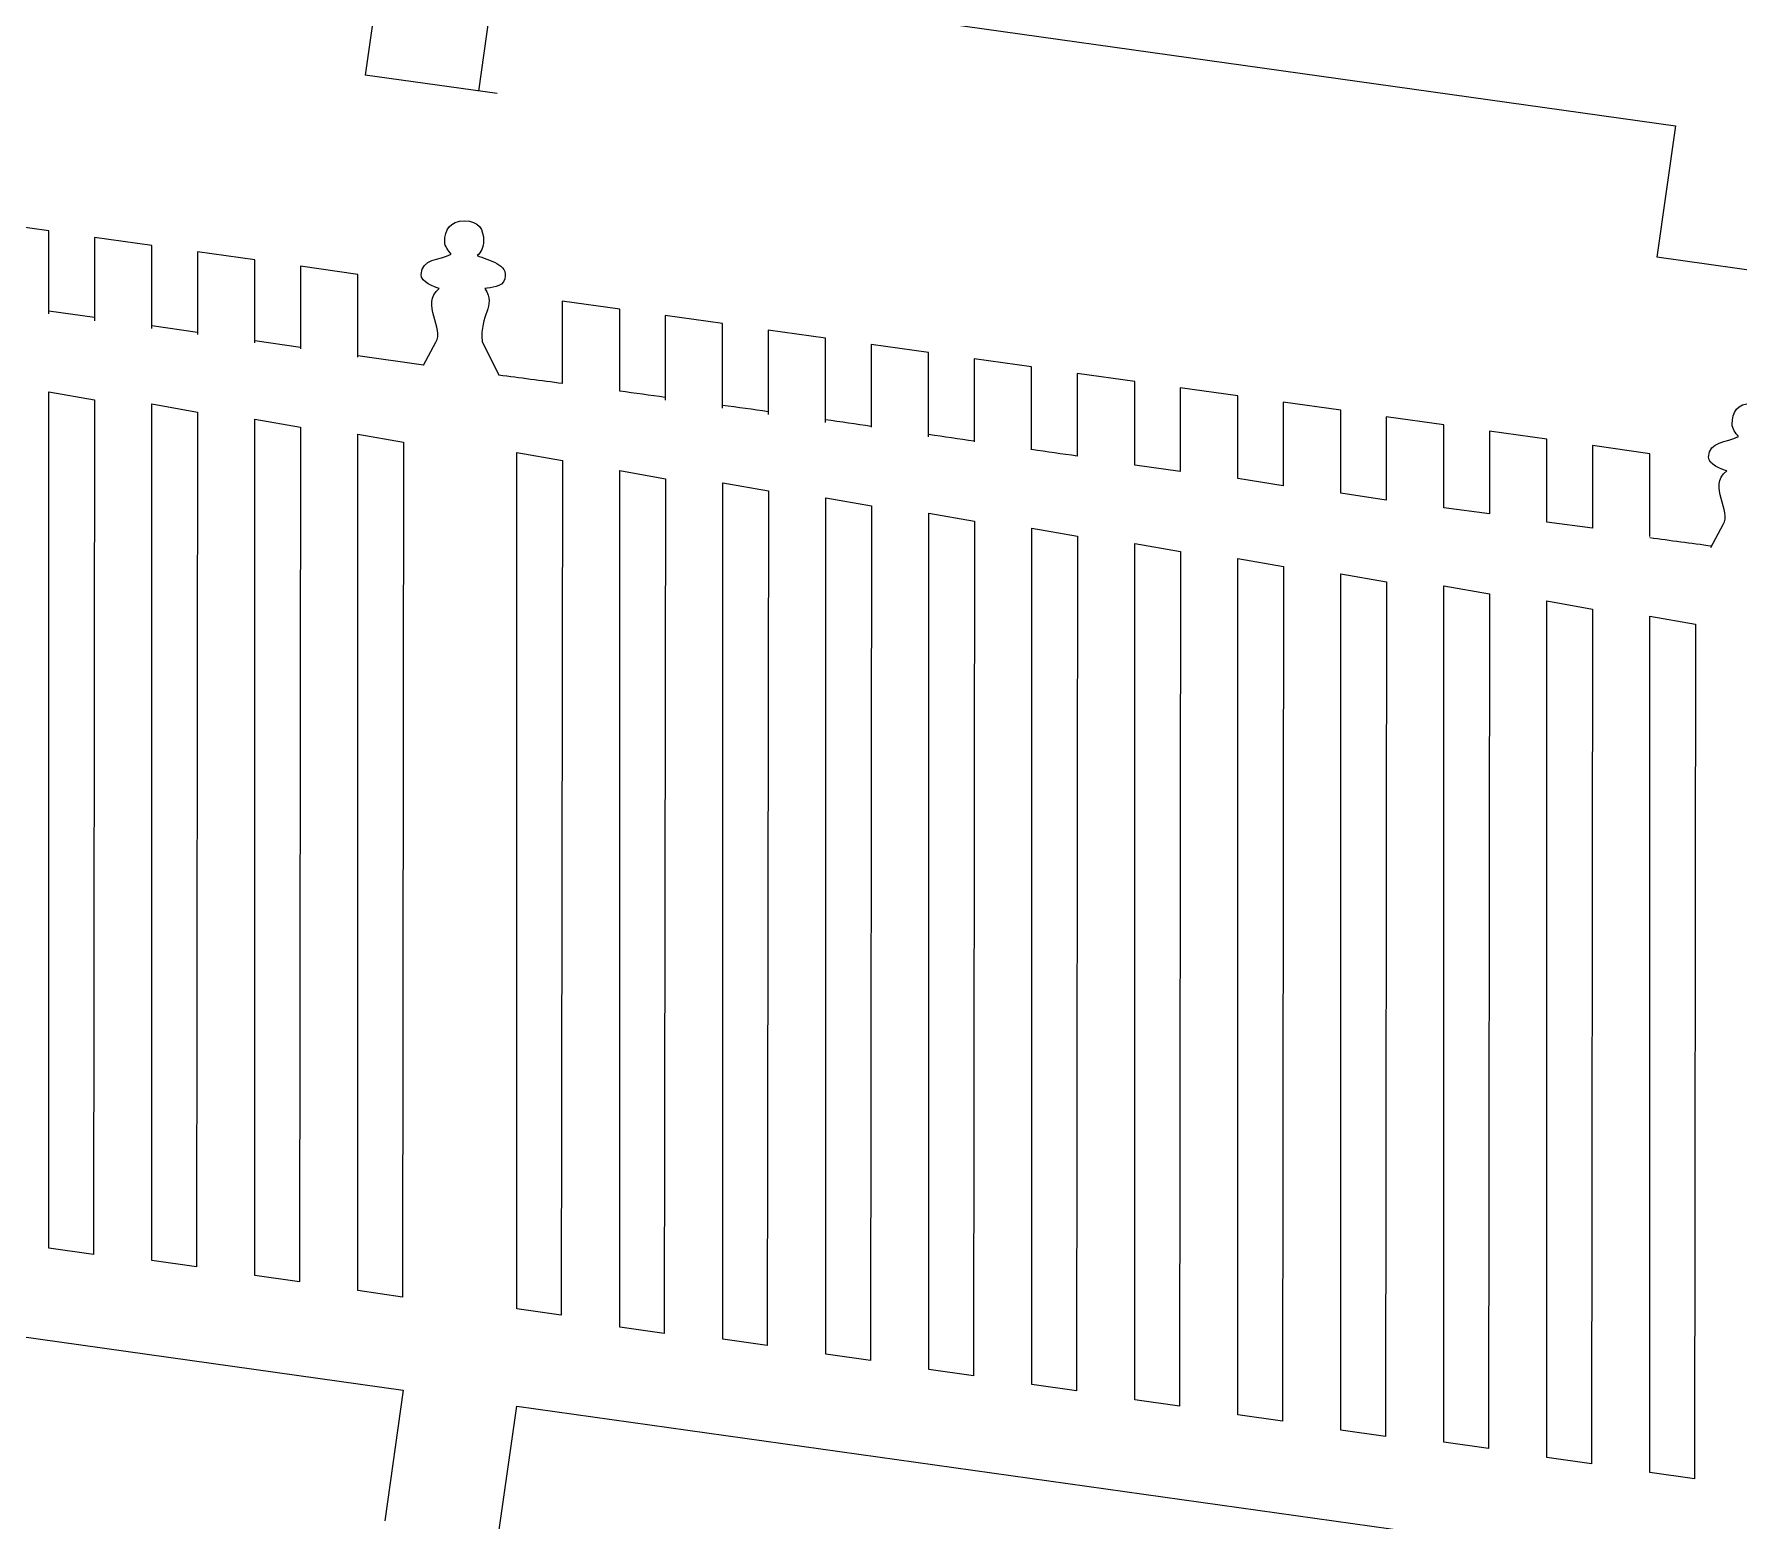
# Model space of a CAD drawing. Extents: x -294 to 276, y -108 to 146.
# Drawn here: x 95.53 to 132.72, y 69.3 to 101.74 of the extents above; entities that cross this region are included whole.
import ezdxf

# ---------------------------------------------------------------- set-up
doc = ezdxf.new("R2010")
doc.units = 0
doc.header["$MEASUREMENT"] = 0
doc.layers.add('OUTLINE', color=7, linetype='CONTINUOUS')

msp = doc.modelspace()

# ---------------------------------------------------------------- linework, layer by layer
at = {"layer": 'OUTLINE', "color": 1}
for points, knots in [([(77.0519, 104.4762), (77.0519, 104.4762), (77.4527, 107.3162), (77.4527, 107.3162), (77.4527, 107.3162), (77.4527, 107.3162), (103.1611, 103.7031), (103.1611, 103.7031), (103.1611, 103.7031), (103.1611, 103.7031), (102.7583, 100.8489), (102.7583, 100.8489)], [0, 0, 0, 0, 0.25, 0.25, 0.25, 0.25, 0.5, 0.5, 0.5, 0.5, 1, 1, 1, 1]), ([(105.2323, 100.4998), (105.2323, 100.4998), (105.6353, 103.3554), (105.6353, 103.3554), (105.6353, 103.3554), (105.6353, 103.3554), (131.3393, 99.7429), (131.3393, 99.7429), (131.3393, 99.7429), (131.3393, 99.7429), (130.9343, 96.8732), (130.9343, 96.8732)], [0, 0, 0, 0, 0.25, 0.25, 0.25, 0.25, 0.5, 0.5, 0.5, 0.5, 1, 1, 1, 1]), ([(95.8555, 95.6407), (95.8555, 95.6407), (95.8555, 97.4461), (95.8555, 97.4461), (95.8555, 97.4461), (95.8555, 97.4461), (94.6025, 97.6219), (94.6025, 97.6219), (94.6025, 97.6219), (94.6025, 97.6219), (94.6025, 95.7995), (94.6025, 95.7995)], [0, 0, 0, 0, 0.25, 0.25, 0.25, 0.25, 0.5, 0.5, 0.5, 0.5, 1, 1, 1, 1]), ([(104.0279, 94.5177), (104.0279, 94.5177), (104.2957, 95.0219), (104.2957, 95.0219), (104.2957, 95.0219), (104.5023, 95.3039), (103.9447, 95.8557), (104.3725, 96.1889), (104.3725, 96.1889), (104.2671, 96.2243), (103.9687, 96.3317), (103.9767, 96.4937), (103.9767, 96.4937), (103.9943, 96.8515), (104.3645, 96.7997), (104.6323, 96.9431), (104.6323, 96.9431), (104.5681, 97.0187), (104.4907, 97.1109), (104.4907, 97.2099), (104.4907, 97.2099), (104.4907, 97.4693), (104.6027, 97.6663), (104.9209, 97.6663), (104.9209, 97.6663), (105.2389, 97.6663), (105.3381, 97.4825), (105.3381, 97.2231), (105.3381, 97.2231), (105.3381, 97.1055), (105.2847, 96.9717), (105.1973, 96.9103), (105.1973, 96.9103), (105.4417, 96.8099), (105.8933, 96.7249), (105.7993, 96.4005), (105.7993, 96.4005), (105.7429, 96.2059), (105.4959, 96.2157), (105.3641, 96.1905), (105.3641, 96.1905), (105.6305, 95.7851), (105.2431, 95.6353), (105.3073, 95.0321), (105.3073, 95.0321), (105.3073, 95.0321), (105.6713, 94.2991), (105.6713, 94.2991)], [0, 0, 0, 0, 0.0769231, 0.0769231, 0.0769231, 0.0769231, 0.1538462, 0.1538462, 0.1538462, 0.1538462, 0.2307692, 0.2307692, 0.2307692, 0.2307692, 0.3076923, 0.3076923, 0.3076923, 0.3076923, 0.3846154, 0.3846154, 0.3846154, 0.3846154, 0.4615385, 0.4615385, 0.4615385, 0.4615385, 0.5384615, 0.5384615, 0.5384615, 0.5384615, 0.6153846, 0.6153846, 0.6153846, 0.6153846, 0.6923077, 0.6923077, 0.6923077, 0.6923077, 0.7692308, 0.7692308, 0.7692308, 0.7692308, 0.8461538, 0.8461538, 0.8461538, 0.8461538, 1, 1, 1, 1]), ([(98.1031, 95.3155), (98.1031, 95.3155), (98.1031, 97.1307), (98.1031, 97.1307), (98.1031, 97.1307), (98.1031, 97.1307), (96.8503, 97.3065), (96.8503, 97.3065), (96.8503, 97.3065), (96.8503, 97.3065), (96.8503, 95.4887), (96.8503, 95.4887)], [0, 0, 0, 0, 0.25, 0.25, 0.25, 0.25, 0.5, 0.5, 0.5, 0.5, 1, 1, 1, 1]), ([(100.3505, 95.0047), (100.3505, 95.0047), (100.3505, 96.8155), (100.3505, 96.8155), (100.3505, 96.8155), (100.3505, 96.8155), (99.0979, 96.9913), (99.0979, 96.9913), (99.0979, 96.9913), (99.0979, 96.9913), (99.0979, 95.1863), (99.0979, 95.1863)], [0, 0, 0, 0, 0.25, 0.25, 0.25, 0.25, 0.5, 0.5, 0.5, 0.5, 1, 1, 1, 1]), ([(102.5979, 94.6959), (102.5979, 94.6959), (102.5979, 96.5001), (102.5979, 96.5001), (102.5979, 96.5001), (102.5979, 96.5001), (101.3455, 96.6759), (101.3455, 96.6759), (101.3455, 96.6759), (101.3455, 96.6759), (101.3455, 94.8715), (101.3455, 94.8715)], [0, 0, 0, 0, 0.25, 0.25, 0.25, 0.25, 0.5, 0.5, 0.5, 0.5, 1, 1, 1, 1]), ([(108.3083, 93.9493), (108.3083, 93.9493), (108.3083, 95.7375), (108.3083, 95.7375), (108.3083, 95.7375), (108.3083, 95.7375), (107.0559, 95.9131), (107.0559, 95.9131), (107.0559, 95.9131), (107.0559, 95.9131), (107.0559, 94.1173), (107.0559, 94.1173)], [0, 0, 0, 0, 0.25, 0.25, 0.25, 0.25, 0.5, 0.5, 0.5, 0.5, 1, 1, 1, 1]), ([(110.5529, 93.5777), (110.5529, 93.5777), (110.5529, 95.4247), (110.5529, 95.4247), (110.5529, 95.4247), (110.5529, 95.4247), (109.2979, 95.6007), (109.2979, 95.6007), (109.2979, 95.6007), (109.2979, 95.6007), (109.2979, 93.7513), (109.2979, 93.7513)], [0, 0, 0, 0, 0.25, 0.25, 0.25, 0.25, 0.5, 0.5, 0.5, 0.5, 1, 1, 1, 1]), ([(112.8003, 93.2669), (112.8003, 93.2669), (112.8003, 95.1093), (112.8003, 95.1093), (112.8003, 95.1093), (112.8003, 95.1093), (111.5461, 95.2853), (111.5461, 95.2853), (111.5461, 95.2853), (111.5461, 95.2853), (111.5461, 93.4403), (111.5461, 93.4403)], [0, 0, 0, 0, 0.25, 0.25, 0.25, 0.25, 0.5, 0.5, 0.5, 0.5, 1, 1, 1, 1]), ([(115.0479, 92.9561), (115.0479, 92.9561), (115.0479, 94.7941), (115.0479, 94.7941), (115.0479, 94.7941), (115.0479, 94.7941), (113.7939, 94.9699), (113.7939, 94.9699), (113.7939, 94.9699), (113.7939, 94.9699), (113.7939, 93.1627), (113.7939, 93.1627)], [0, 0, 0, 0, 0.25, 0.25, 0.25, 0.25, 0.5, 0.5, 0.5, 0.5, 1, 1, 1, 1]), ([(117.2953, 92.6721), (117.2953, 92.6721), (117.2953, 94.4787), (117.2953, 94.4787), (117.2953, 94.4787), (117.2953, 94.4787), (116.0419, 94.6545), (116.0419, 94.6545), (116.0419, 94.6545), (116.0419, 94.6545), (116.0419, 92.8477), (116.0419, 92.8477)], [0, 0, 0, 0, 0.25, 0.25, 0.25, 0.25, 0.5, 0.5, 0.5, 0.5, 1, 1, 1, 1]), ([(119.5427, 92.3345), (119.5427, 92.3345), (119.5427, 94.1635), (119.5427, 94.1635), (119.5427, 94.1635), (119.5427, 94.1635), (118.2887, 94.3393), (118.2887, 94.3393), (118.2887, 94.3393), (118.2887, 94.3393), (118.2887, 92.5329), (118.2887, 92.5329)], [0, 0, 0, 0, 0.25, 0.25, 0.25, 0.25, 0.5, 0.5, 0.5, 0.5, 1, 1, 1, 1]), ([(96.8294, 75.1086), (96.8294, 75.1086), (96.8521, 93.7599), (96.8521, 93.7599), (96.8521, 93.7599), (96.8521, 93.7599), (95.8563, 93.9368), (95.8563, 93.9368), (95.8563, 93.9368), (95.8563, 93.9368), (95.8564, 75.2473), (95.8564, 75.2473), (95.8564, 75.2473), (95.8564, 75.2473), (96.8294, 75.1086), (96.8294, 75.1086)], [0, 0, 0, 0, 0.2, 0.2, 0.2, 0.2, 0.4, 0.4, 0.4, 0.4, 0.6, 0.6, 0.6, 0.6, 1, 1, 1, 1]), ([(121.7903, 92.0423), (121.7903, 92.0423), (121.7903, 93.8481), (121.7903, 93.8481), (121.7903, 93.8481), (121.7903, 93.8481), (120.5367, 94.0239), (120.5367, 94.0239), (120.5367, 94.0239), (120.5367, 94.0239), (120.5367, 92.1971), (120.5367, 92.1971)], [0, 0, 0, 0, 0.25, 0.25, 0.25, 0.25, 0.5, 0.5, 0.5, 0.5, 1, 1, 1, 1]), ([(99.0766, 74.844), (99.0766, 74.844), (99.0993, 93.4953), (99.0993, 93.4953), (99.0993, 93.4953), (99.0993, 93.4953), (98.1035, 93.6722), (98.1035, 93.6722), (98.1035, 93.6722), (98.1035, 93.6722), (98.1036, 74.9827), (98.1036, 74.9827), (98.1036, 74.9827), (98.1036, 74.9827), (99.0766, 74.844), (99.0766, 74.844)], [0, 0, 0, 0, 0.2, 0.2, 0.2, 0.2, 0.4, 0.4, 0.4, 0.4, 0.6, 0.6, 0.6, 0.6, 1, 1, 1, 1]), ([(124.0377, 91.7273), (124.0377, 91.7273), (124.0377, 93.5327), (124.0377, 93.5327), (124.0377, 93.5327), (124.0377, 93.5327), (122.7847, 93.7085), (122.7847, 93.7085), (122.7847, 93.7085), (122.7847, 93.7085), (122.7847, 91.8861), (122.7847, 91.8861)], [0, 0, 0, 0, 0.25, 0.25, 0.25, 0.25, 0.5, 0.5, 0.5, 0.5, 1, 1, 1, 1]), ([(126.2853, 91.4021), (126.2853, 91.4021), (126.2853, 93.2173), (126.2853, 93.2173), (126.2853, 93.2173), (126.2853, 93.2173), (125.0325, 93.3931), (125.0325, 93.3931), (125.0325, 93.3931), (125.0325, 93.3931), (125.0325, 91.5753), (125.0325, 91.5753)], [0, 0, 0, 0, 0.25, 0.25, 0.25, 0.25, 0.5, 0.5, 0.5, 0.5, 1, 1, 1, 1]), ([(132.1131, 90.5375), (132.1131, 90.5375), (132.3809, 91.0417), (132.3809, 91.0417), (132.3809, 91.0417), (132.5875, 91.3237), (132.0299, 91.8755), (132.4577, 92.2087), (132.4577, 92.2087), (132.3523, 92.2441), (132.0539, 92.3515), (132.0619, 92.5135), (132.0619, 92.5135), (132.0795, 92.8713), (132.4497, 92.8195), (132.7175, 92.9629), (132.7175, 92.9629), (132.6533, 93.0385), (132.5759, 93.1307), (132.5759, 93.2297), (132.5759, 93.2297), (132.5759, 93.4891), (132.6879, 93.6861), (133.0061, 93.6861), (133.0061, 93.6861), (133.3241, 93.6861), (133.4233, 93.5023), (133.4233, 93.2429), (133.4233, 93.2429), (133.4233, 93.1253), (133.3699, 92.9915), (133.2825, 92.9301), (133.2825, 92.9301), (133.5269, 92.8297), (133.9785, 92.7447), (133.8845, 92.4203), (133.8845, 92.4203), (133.8281, 92.2257), (133.5811, 92.2355), (133.4493, 92.2103), (133.4493, 92.2103), (133.7157, 91.8049), (133.3283, 91.6551), (133.3925, 91.0519), (133.3925, 91.0519), (133.3925, 91.0519), (133.7565, 90.3189), (133.7565, 90.3189)], [0, 0, 0, 0, 0.0769231, 0.0769231, 0.0769231, 0.0769231, 0.1538462, 0.1538462, 0.1538462, 0.1538462, 0.2307692, 0.2307692, 0.2307692, 0.2307692, 0.3076923, 0.3076923, 0.3076923, 0.3076923, 0.3846154, 0.3846154, 0.3846154, 0.3846154, 0.4615385, 0.4615385, 0.4615385, 0.4615385, 0.5384615, 0.5384615, 0.5384615, 0.5384615, 0.6153846, 0.6153846, 0.6153846, 0.6153846, 0.6923077, 0.6923077, 0.6923077, 0.6923077, 0.7692308, 0.7692308, 0.7692308, 0.7692308, 0.8461538, 0.8461538, 0.8461538, 0.8461538, 1, 1, 1, 1]), ([(101.3238, 74.5134), (101.3238, 74.5134), (101.3465, 93.1647), (101.3465, 93.1647), (101.3465, 93.1647), (101.3465, 93.1647), (100.3507, 93.3416), (100.3507, 93.3416), (100.3507, 93.3416), (100.3507, 93.3416), (100.3508, 74.6521), (100.3508, 74.6521), (100.3508, 74.6521), (100.3508, 74.6521), (101.3238, 74.5134), (101.3238, 74.5134)], [0, 0, 0, 0, 0.2, 0.2, 0.2, 0.2, 0.4, 0.4, 0.4, 0.4, 0.6, 0.6, 0.6, 0.6, 1, 1, 1, 1]), ([(103.571, 74.1828), (103.571, 74.1828), (103.5937, 92.8341), (103.5937, 92.8341), (103.5937, 92.8341), (103.5937, 92.8341), (102.5979, 93.011), (102.5979, 93.011), (102.5979, 93.011), (102.5979, 93.011), (102.598, 74.3215), (102.598, 74.3215), (102.598, 74.3215), (102.598, 74.3215), (103.571, 74.1828), (103.571, 74.1828)], [0, 0, 0, 0, 0.2, 0.2, 0.2, 0.2, 0.4, 0.4, 0.4, 0.4, 0.6, 0.6, 0.6, 0.6, 1, 1, 1, 1]), ([(128.5327, 91.0913), (128.5327, 91.0913), (128.5327, 92.9021), (128.5327, 92.9021), (128.5327, 92.9021), (128.5327, 92.9021), (127.2801, 93.0779), (127.2801, 93.0779), (127.2801, 93.0779), (127.2801, 93.0779), (127.2801, 91.2729), (127.2801, 91.2729)], [0, 0, 0, 0, 0.25, 0.25, 0.25, 0.25, 0.5, 0.5, 0.5, 0.5, 1, 1, 1, 1]), ([(107.034, 73.7862), (107.034, 73.7862), (107.0567, 92.4375), (107.0567, 92.4375), (107.0567, 92.4375), (107.0567, 92.4375), (106.0609, 92.6144), (106.0609, 92.6144), (106.0609, 92.6144), (106.0609, 92.6144), (106.061, 73.9249), (106.061, 73.9249), (106.061, 73.9249), (106.061, 73.9249), (107.034, 73.7862), (107.034, 73.7862)], [0, 0, 0, 0, 0.2, 0.2, 0.2, 0.2, 0.4, 0.4, 0.4, 0.4, 0.6, 0.6, 0.6, 0.6, 1, 1, 1, 1]), ([(130.7801, 90.7825), (130.7801, 90.7825), (130.7801, 92.5867), (130.7801, 92.5867), (130.7801, 92.5867), (130.7801, 92.5867), (129.5277, 92.7625), (129.5277, 92.7625), (129.5277, 92.7625), (129.5277, 92.7625), (129.5277, 90.9581), (129.5277, 90.9581)], [0, 0, 0, 0, 0.25, 0.25, 0.25, 0.25, 0.5, 0.5, 0.5, 0.5, 1, 1, 1, 1]), ([(109.2814, 73.3892), (109.2814, 73.3892), (109.3041, 92.0405), (109.3041, 92.0405), (109.3041, 92.0405), (109.3041, 92.0405), (108.3083, 92.2174), (108.3083, 92.2174), (108.3083, 92.2174), (108.3083, 92.2174), (108.3084, 73.5279), (108.3084, 73.5279), (108.3084, 73.5279), (108.3084, 73.5279), (109.2814, 73.3892), (109.2814, 73.3892)], [0, 0, 0, 0, 0.2, 0.2, 0.2, 0.2, 0.4, 0.4, 0.4, 0.4, 0.6, 0.6, 0.6, 0.6, 1, 1, 1, 1]), ([(111.5286, 73.1246), (111.5286, 73.1246), (111.5513, 91.7759), (111.5513, 91.7759), (111.5513, 91.7759), (111.5513, 91.7759), (110.5555, 91.9528), (110.5555, 91.9528), (110.5555, 91.9528), (110.5555, 91.9528), (110.5556, 73.2633), (110.5556, 73.2633), (110.5556, 73.2633), (110.5556, 73.2633), (111.5286, 73.1246), (111.5286, 73.1246)], [0, 0, 0, 0, 0.2, 0.2, 0.2, 0.2, 0.4, 0.4, 0.4, 0.4, 0.6, 0.6, 0.6, 0.6, 1, 1, 1, 1]), ([(113.7758, 72.7938), (113.7758, 72.7938), (113.7985, 91.4451), (113.7985, 91.4451), (113.7985, 91.4451), (113.7985, 91.4451), (112.8027, 91.622), (112.8027, 91.622), (112.8027, 91.622), (112.8027, 91.622), (112.8028, 72.9325), (112.8028, 72.9325), (112.8028, 72.9325), (112.8028, 72.9325), (113.7758, 72.7938), (113.7758, 72.7938)], [0, 0, 0, 0, 0.2, 0.2, 0.2, 0.2, 0.4, 0.4, 0.4, 0.4, 0.6, 0.6, 0.6, 0.6, 1, 1, 1, 1]), ([(116.023, 72.463), (116.023, 72.463), (116.0457, 91.1143), (116.0457, 91.1143), (116.0457, 91.1143), (116.0457, 91.1143), (115.0499, 91.2912), (115.0499, 91.2912), (115.0499, 91.2912), (115.0499, 91.2912), (115.05, 72.6017), (115.05, 72.6017), (115.05, 72.6017), (115.05, 72.6017), (116.023, 72.463), (116.023, 72.463)], [0, 0, 0, 0, 0.2, 0.2, 0.2, 0.2, 0.4, 0.4, 0.4, 0.4, 0.6, 0.6, 0.6, 0.6, 1, 1, 1, 1]), ([(118.2702, 72.1322), (118.2702, 72.1322), (118.2929, 90.7835), (118.2929, 90.7835), (118.2929, 90.7835), (118.2929, 90.7835), (117.2971, 90.9604), (117.2971, 90.9604), (117.2971, 90.9604), (117.2971, 90.9604), (117.2972, 72.2709), (117.2972, 72.2709), (117.2972, 72.2709), (117.2972, 72.2709), (118.2702, 72.1322), (118.2702, 72.1322)], [0, 0, 0, 0, 0.2, 0.2, 0.2, 0.2, 0.4, 0.4, 0.4, 0.4, 0.6, 0.6, 0.6, 0.6, 1, 1, 1, 1]), ([(120.5176, 71.8014), (120.5176, 71.8014), (120.5403, 90.4527), (120.5403, 90.4527), (120.5403, 90.4527), (120.5403, 90.4527), (119.5445, 90.6296), (119.5445, 90.6296), (119.5445, 90.6296), (119.5445, 90.6296), (119.5446, 71.9401), (119.5446, 71.9401), (119.5446, 71.9401), (119.5446, 71.9401), (120.5176, 71.8014), (120.5176, 71.8014)], [0, 0, 0, 0, 0.2, 0.2, 0.2, 0.2, 0.4, 0.4, 0.4, 0.4, 0.6, 0.6, 0.6, 0.6, 1, 1, 1, 1]), ([(122.7648, 71.4706), (122.7648, 71.4706), (122.7875, 90.1219), (122.7875, 90.1219), (122.7875, 90.1219), (122.7875, 90.1219), (121.7917, 90.2988), (121.7917, 90.2988), (121.7917, 90.2988), (121.7917, 90.2988), (121.7918, 71.6093), (121.7918, 71.6093), (121.7918, 71.6093), (121.7918, 71.6093), (122.7648, 71.4706), (122.7648, 71.4706)], [0, 0, 0, 0, 0.2, 0.2, 0.2, 0.2, 0.4, 0.4, 0.4, 0.4, 0.6, 0.6, 0.6, 0.6, 1, 1, 1, 1]), ([(125.012, 71.1398), (125.012, 71.1398), (125.0347, 89.7911), (125.0347, 89.7911), (125.0347, 89.7911), (125.0347, 89.7911), (124.0389, 89.968), (124.0389, 89.968), (124.0389, 89.968), (124.0389, 89.968), (124.039, 71.2785), (124.039, 71.2785), (124.039, 71.2785), (124.039, 71.2785), (125.012, 71.1398), (125.012, 71.1398)], [0, 0, 0, 0, 0.2, 0.2, 0.2, 0.2, 0.4, 0.4, 0.4, 0.4, 0.6, 0.6, 0.6, 0.6, 1, 1, 1, 1]), ([(127.2592, 70.8752), (127.2592, 70.8752), (127.2819, 89.5265), (127.2819, 89.5265), (127.2819, 89.5265), (127.2819, 89.5265), (126.2861, 89.7034), (126.2861, 89.7034), (126.2861, 89.7034), (126.2861, 89.7034), (126.2862, 71.0139), (126.2862, 71.0139), (126.2862, 71.0139), (126.2862, 71.0139), (127.2592, 70.8752), (127.2592, 70.8752)], [0, 0, 0, 0, 0.2, 0.2, 0.2, 0.2, 0.4, 0.4, 0.4, 0.4, 0.6, 0.6, 0.6, 0.6, 1, 1, 1, 1]), ([(129.5064, 70.5446), (129.5064, 70.5446), (129.5291, 89.1959), (129.5291, 89.1959), (129.5291, 89.1959), (129.5291, 89.1959), (128.5333, 89.3728), (128.5333, 89.3728), (128.5333, 89.3728), (128.5333, 89.3728), (128.5334, 70.6833), (128.5334, 70.6833), (128.5334, 70.6833), (128.5334, 70.6833), (129.5064, 70.5446), (129.5064, 70.5446)], [0, 0, 0, 0, 0.2, 0.2, 0.2, 0.2, 0.4, 0.4, 0.4, 0.4, 0.6, 0.6, 0.6, 0.6, 1, 1, 1, 1]), ([(131.7536, 70.214), (131.7536, 70.214), (131.7763, 88.8653), (131.7763, 88.8653), (131.7763, 88.8653), (131.7763, 88.8653), (130.7805, 89.0422), (130.7805, 89.0422), (130.7805, 89.0422), (130.7805, 89.0422), (130.7806, 70.3527), (130.7806, 70.3527), (130.7806, 70.3527), (130.7806, 70.3527), (131.7536, 70.214), (131.7536, 70.214)], [0, 0, 0, 0, 0.2, 0.2, 0.2, 0.2, 0.4, 0.4, 0.4, 0.4, 0.6, 0.6, 0.6, 0.6, 1, 1, 1, 1]), ([(77.4775, 72.9239), (77.4775, 72.9239), (77.8783, 75.7639), (77.8783, 75.7639), (77.8783, 75.7639), (77.8783, 75.7639), (103.5867, 72.1508), (103.5867, 72.1508), (103.5867, 72.1508), (103.5867, 72.1508), (103.1839, 69.2966), (103.1839, 69.2966)], [0, 0, 0, 0, 0.25, 0.25, 0.25, 0.25, 0.5, 0.5, 0.5, 0.5, 1, 1, 1, 1]), ([(105.6579, 68.9475), (105.6579, 68.9475), (106.0609, 71.8031), (106.0609, 71.8031), (106.0609, 71.8031), (106.0609, 71.8031), (131.7649, 68.1906), (131.7649, 68.1906), (131.7649, 68.1906), (131.7649, 68.1906), (131.3599, 65.3209), (131.3599, 65.3209)], [0, 0, 0, 0, 0.25, 0.25, 0.25, 0.25, 0.5, 0.5, 0.5, 0.5, 1, 1, 1, 1])]:
    msp.add_open_spline(points, degree=3, knots=knots, dxfattribs=at)
for points in [[(105.6353, 100.4429), (105.6353, 100.4429), (102.7582, 100.8488), (102.7582, 100.8488)], [(133.8177, 96.4663), (133.8177, 96.4663), (130.9342, 96.8731), (130.9342, 96.8731)], [(96.8503, 95.5555), (96.8503, 95.5555), (95.8555, 95.6993), (95.8555, 95.6993)], [(99.0979, 95.2305), (99.0979, 95.2305), (98.1031, 95.3743), (98.1031, 95.3743)], [(101.3455, 94.9055), (101.3455, 94.9055), (100.3505, 95.0493), (100.3505, 95.0493)], [(104.0279, 94.5177), (104.0279, 94.5177), (102.5979, 94.7243), (102.5979, 94.7243)], [(107.0559, 94.1173), (106.5941, 94.1787), (106.1323, 94.2393), (105.6713, 94.2991)], [(109.2979, 93.8145), (108.9679, 93.8597), (108.6377, 93.9047), (108.3083, 93.9493)], [(111.5461, 93.5023), (111.2149, 93.5489), (110.8837, 93.5953), (110.5529, 93.6411)], [(113.7939, 93.1831), (113.4627, 93.2305), (113.1311, 93.2779), (112.8003, 93.3249)], [(116.0419, 92.8591), (115.7105, 92.9071), (115.3791, 92.9553), (115.0479, 93.0029)], [(118.2887, 92.5323), (117.9575, 92.5805), (117.6265, 92.6291), (117.2953, 92.6771)], [(120.5367, 92.1971), (120.5367, 92.1971), (119.5427, 92.3345), (119.5427, 92.3345)], [(122.7847, 91.8861), (122.7847, 91.8861), (121.7903, 92.0423), (121.7903, 92.0423)], [(125.0325, 91.5753), (125.0325, 91.5753), (124.0377, 91.7273), (124.0377, 91.7273)], [(127.2801, 91.2729), (127.2801, 91.2729), (126.2853, 91.4021), (126.2853, 91.4021)], [(129.5277, 90.9581), (129.5277, 90.9581), (128.5327, 91.0913), (128.5327, 91.0913)], [(132.1291, 90.5677), (131.6799, 90.6273), (131.2303, 90.6877), (130.7801, 90.7485)]]:
    msp.add_open_spline(points, degree=3, dxfattribs=at)

doc.saveas('drawing.dxf')
